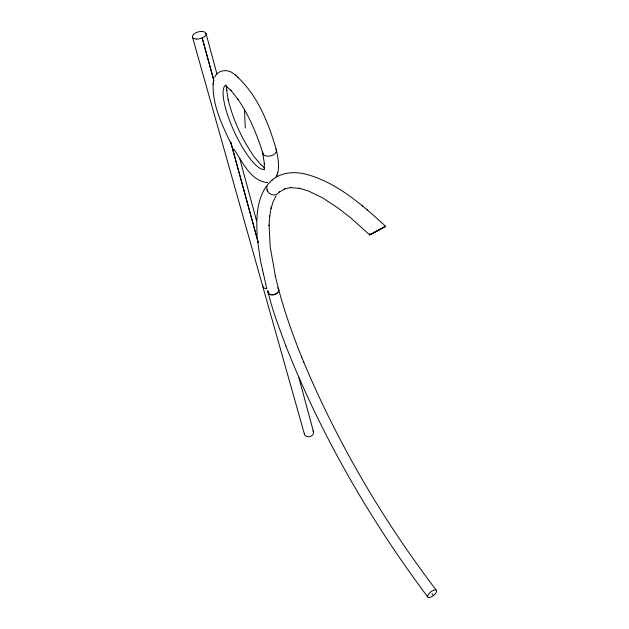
<?xml version="1.0" encoding="UTF-8"?>
<svg xmlns="http://www.w3.org/2000/svg" width="629" height="629" viewBox="0 0 629 629"><rect width="100%" height="100%" fill="white"/><g stroke="black" fill="none" stroke-linecap="round" stroke-linejoin="round"><path stroke-width="0.94" d="M213.341 81.644L213.435 81.015C211.234 103.376 222.061 124.707 231.299 144.379M285.888 345.974C279.26 327.874 271.964 309.61 267.868 290.834M267.875 292.367L268.426 293.381A5.582 3.766 -15.2 0 0 275.62 294.01A5.582 3.766 -15.2 0 0 278.309 288.664A5.59 3.868 -14.6 0 1 275.644 294.113A5.59 3.868 -14.6 0 1 268.426 293.381L267.883 290.897M226.637 86.425L226.723 85.827L226.699 90.513L226.652 89.971L228.272 100.247L228.185 99.846C233.241 120.265 242.228 139.748 254.344 156.935L260.807 164.641L260.445 164.287L264.487 167.849M212.995 84.089L213.082 83.484M264.196 169.633L264.337 163.296L264.392 163.847L262.552 151.707M277.483 173.683C279.661 165.993 278.018 157.832 276.43 150.197M276.162 176.82L276.98 175.09M276.768 175.695L277.696 173.085M214.741 77.163C217.697 69.85 227.525 68.876 233.28 73.412C256.53 92.235 268.292 121.995 276.39 150.009M276.186 195.8L273.324 201.146L271.044 208.262L271.178 207.688L269.629 216.486L269.699 215.936L269.055 225.732L269.063 225.198L270.203 246.898L275.384 276.249L275.29 275.856C281.698 303.681 291.085 330.736 301.739 357.201M385.695 226.33L369.703 234.9L385.695 226.33C362.186 204.975 337.034 182.379 305.568 174.084C294.293 171.363 281.226 172.244 272.082 180.051M266.46 186.066C256.396 200.62 256.184 219.364 257.222 236.362M270.352 181.569L272.577 179.627M279.347 192.12L285.204 188.637L284.575 188.834L290.857 187.544L290.189 187.607L299.86 188.386L299.192 188.228L308.179 190.894L322.245 197.671L338.426 208.285L351.784 218.782L369.703 234.9L385.027 226.582L377.667 230.631M267.592 182.575C250.334 181.105 242.244 161.276 233.705 148.837M225.347 85.465L231.165 90.592L230.788 90.191L238.1 99.524L237.872 99.201C249.469 116.003 257.292 135.211 263.252 154.537M362.225 205.714L362.705 206.108M367.273 209.874L367.745 210.259M384.343 226.621L384.751 226.967M235.576 74.977L236.048 75.378M238.037 77.052L238.485 77.438M277.57 287.885L278.081 288.357M370.45 234.381L370.104 233.996A8.547 5.622 -9.4 0 1 369.773 233.524M436.44 590.427A5.449 2.296 -38.5 0 0 428.892 593.658A5.449 2.296 -38.5 0 0 430.991 597.07A5.449 2.296 -38.5 0 0 436.44 590.427C382.975 520.222 337.836 443.476 303.721 362.06M427.783 597.031C370.017 519.821 321.183 435.52 285.786 345.73M279.394 191.696A6.88 6.526 49.7 0 1 267.616 191.13L266.948 189.235A6.88 6.526 49.7 0 1 270.328 182.158M301.645 356.981L303.807 362.265M267.058 189.699L267.616 191.13M192.458 37.048L304.475 434.325M258.181 242.299L230.701 142.012L258.126 242.283M205.998 33.439L216.974 74.136M239.704 158.366L256.561 220.826M298.924 377.825L313.47 431.714M266.625 287.783L260.5 260.917L257.599 240.679M262.442 152.981L262.545 153.382M262.222 269.511L262.309 269.92M263.189 273.898L263.284 274.299M244.477 109.312L245.286 127.734M433.066 594.979A311.984 85.78 59.1 0 1 432.037 593.627M267.018 288.711A5.551 3.766 -15 0 1 262.663 285.173M312.975 430.755A4.686 3.672 -15.9 0 1 310.011 436.557A4.686 3.672 -15.9 0 1 304.373 433.247M275.895 148.979A7.131 4.466 -12 0 1 270.533 155.921A7.131 4.466 -12 0 1 262.435 152.061M264.322 169.398A46.404 12.195 65.1 0 1 234.082 131.304A46.404 12.195 65.1 0 1 225.787 85.072M213.844 80.52L202.184 37.944L213.836 80.512M196.146 39.037A7.005 3.507 -14.3 0 0 206.06 33.777A7.005 3.507 -14.3 0 0 195.485 32.96A7.005 3.507 -14.3 0 0 196.146 39.037"/></g></svg>
